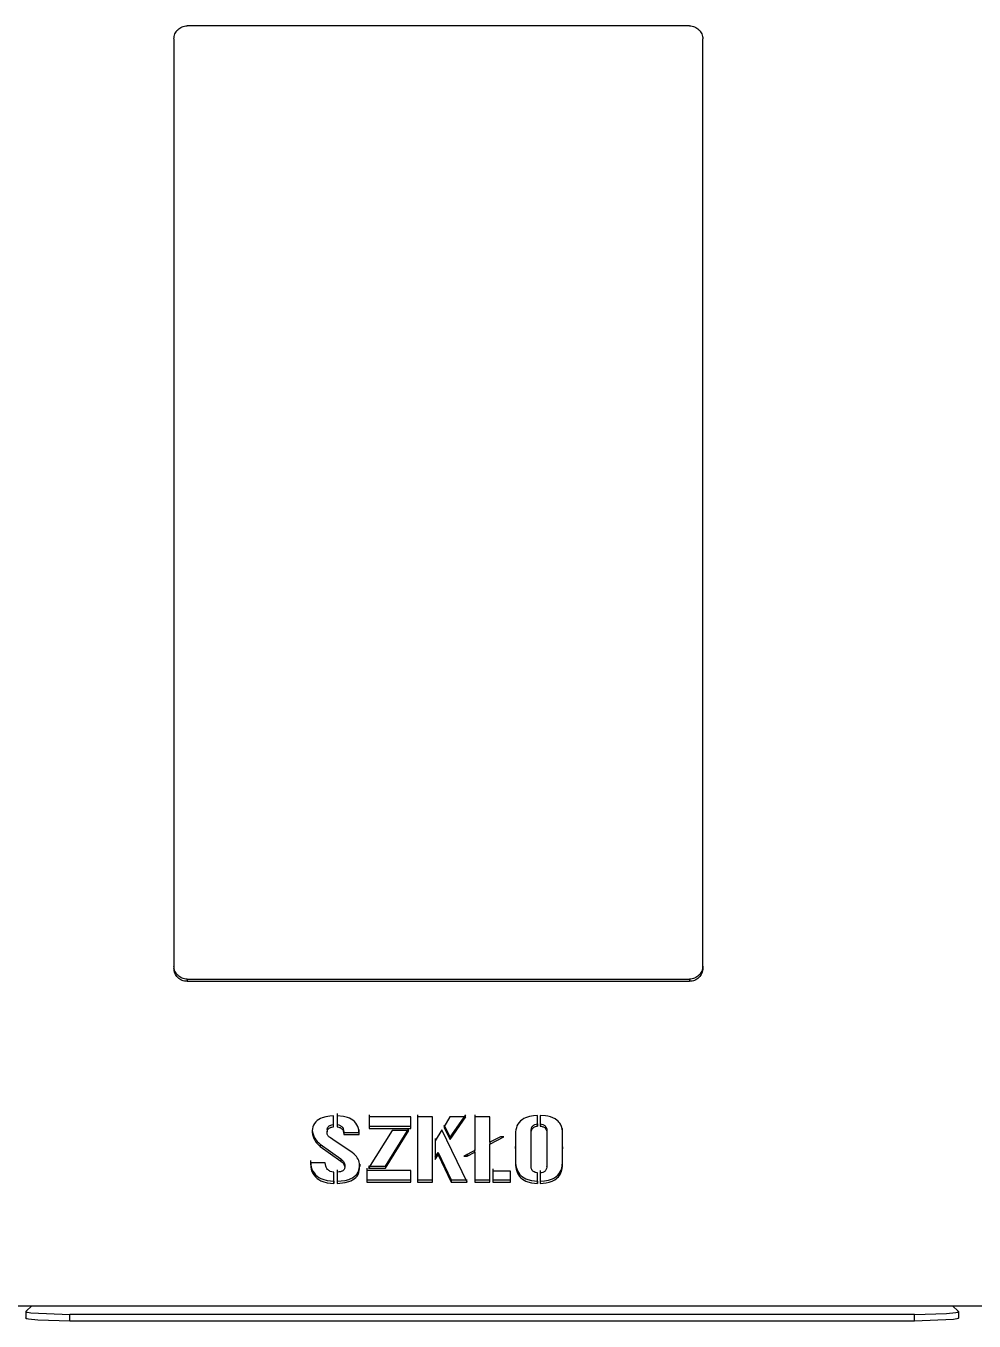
# Model space of a CAD drawing. Header units: millimetres. Extents: x 10366 to 13995, y 24552 to 29685.
# Drawn here: x 12199.4 to 12414.5, y 26546.4 to 26840.3 of the extents above; entities that cross this region are included whole.
import ezdxf

# ---------------------------------------------------------------- set-up
doc = ezdxf.new("R2010")
doc.units = ezdxf.units.MM
doc.header["$LTSCALE"] = 3
doc.layers.add('DomyÅ›lny', color=7, linetype='Continuous')
doc.layers.add('PomaraÅ„czowy', color=30, linetype='Continuous')

msp = doc.modelspace()

# ---------------------------------------------------------------- linework, layer by layer
at = {"layer": 'DomyÅ›lny', "color": 0}
for p, q in [((12264.3, 26589.67), (12264.3, 26589.17)), ((12267.73, 26589.87), (12267.73, 26589.36)), ((12271.51, 26589.2), (12271.51, 26588.7)), ((12314, 26589.03), (12314, 26589.54)), ((12315.46, 26591.13), (12315.46, 26590.62)), ((12316.06, 26591.14), (12316.06, 26590.63)), ((12317.57, 26589.54), (12317.57, 26589.03)), ((12266.15, 26586.53), (12266.15, 26586.02)), ((12295.6, 26588.12), (12295.6, 26587.61)), ((12304.65, 26587.06), (12304.65, 26586.55)), ((12310.46, 26585.52), (12310.46, 26586.02)), ((12321.15, 26585.96), (12321.15, 26585.45)), ((12270.82, 26583.19), (12270.82, 26582.68)), ((12292.93, 26584.62), (12292.93, 26584.12)), ((12299.51, 26584.34), (12299.51, 26583.83)), ((12301.2, 26585.63), (12301.2, 26585.13)), ((12301.2, 26584.73), (12301.2, 26585.24)), ((12271.71, 26581.86), (12271.71, 26581.36)), ((12275.09, 26581.9), (12275.09, 26581.4)), ((12275.1, 26582.03), (12275.1, 26581.52)), ((12280.92, 26581.57), (12280.92, 26581.06)), ((12314, 26581.61), (12314, 26582.12)), ((12269.2, 26578.13), (12269.2, 26577.62)), ((12270.02, 26578.13), (12270.02, 26577.62)), ((12295.84, 26578.44), (12295.84, 26577.93)), ((12315.46, 26578.15), (12315.46, 26577.64)), ((12316.06, 26578.15), (12316.06, 26577.64)), ((12199.39, 26548.6), (12200.69, 26549.84)), ((12199.39, 26547.1), (12199.39, 26548.6)), ((12400.96, 26547.88), (12209.36, 26547.88)), ((12209.36, 26546.38), (12209.36, 26547.88)), ((12400.96, 26546.38), (12400.96, 26547.88)), ((12409.63, 26549.84), (12410.93, 26548.6)), ((12410.96, 26548.55), (12410.96, 26547.06)), ((12400.96, 26546.38), (12209.36, 26546.38))]:
    msp.add_line(p, q, dxfattribs=at)
for points in [[(12199.39, 26548.6, 0), (12199.38, 26548.59, 0), (12199.37, 26548.58, 0), (12199.37, 26548.58, 0), (12199.36, 26548.57, 0), (12199.36, 26548.56, 0), (12199.36, 26548.56, 0), (12199.36, 26548.55, 0), (12199.36, 26548.55, 0), (12199.36, 26548.55, 0), (12199.36, 26548.54, 0), (12199.37, 26548.53, 0), (12199.37, 26548.52, 0), (12199.38, 26548.52, 0), (12199.38, 26548.51, 0), (12199.41, 26548.49, 0), (12199.43, 26548.47, 0), (12199.51, 26548.44, 0), (12199.74, 26548.37, 0), (12200.5, 26548.24, 0), (12209.36, 26547.88, 0)], [(12400.96, 26547.88, 0), (12408.28, 26548.09, 0), (12410.39, 26548.33, 0), (12410.68, 26548.4, 0), (12410.79, 26548.43, 0), (12410.87, 26548.46, 0), (12410.9, 26548.48, 0), (12410.93, 26548.5, 0), (12410.94, 26548.51, 0), (12410.94, 26548.52, 0), (12410.95, 26548.52, 0), (12410.95, 26548.53, 0), (12410.96, 26548.54, 0), (12410.96, 26548.55, 0), (12410.96, 26548.55, 0), (12410.96, 26548.55, 0), (12410.96, 26548.56, 0), (12410.96, 26548.56, 0), (12410.96, 26548.57, 0), (12410.95, 26548.58, 0), (12410.95, 26548.59, 0), (12410.93, 26548.6, 0)], [(12209.36, 26546.38, 0), (12202.04, 26546.6, 0), (12199.93, 26546.83, 0), (12199.64, 26546.9, 0), (12199.53, 26546.93, 0), (12199.45, 26546.97, 0), (12199.42, 26546.98, 0), (12199.39, 26547, 0), (12199.38, 26547.01, 0), (12199.38, 26547.02, 0), (12199.37, 26547.03, 0), (12199.37, 26547.04, 0), (12199.36, 26547.04, 0), (12199.36, 26547.05, 0), (12199.36, 26547.05, 0), (12199.36, 26547.06, 0), (12199.36, 26547.06, 0), (12199.36, 26547.07, 0), (12199.37, 26547.07, 0), (12199.37, 26547.08, 0), (12199.38, 26547.09, 0), (12199.39, 26547.1, 0)], [(12410.93, 26547.1, 0), (12410.94, 26547.1, 0), (12410.95, 26547.09, 0), (12410.95, 26547.08, 0), (12410.96, 26547.07, 0), (12410.96, 26547.07, 0), (12410.96, 26547.06, 0), (12410.96, 26547.06, 0), (12410.96, 26547.05, 0), (12410.96, 26547.05, 0), (12410.96, 26547.04, 0), (12410.95, 26547.04, 0), (12410.95, 26547.03, 0), (12410.94, 26547.02, 0), (12410.94, 26547.01, 0), (12410.92, 26546.99, 0), (12410.89, 26546.98, 0), (12410.81, 26546.94, 0), (12410.58, 26546.87, 0), (12409.82, 26546.74, 0), (12400.96, 26546.38, 0)]]:
    msp.add_polyline3d(points, dxfattribs=at)
at = {"layer": 'PomaraÅ„czowy', "color": 0}
for p, q in [((12349.95, 26840.31), (12235.95, 26840.31)), ((12232.95, 26837.35), (12232.95, 26626.44)), ((12352.95, 26626.44), (12352.95, 26837.35)), ((12232.95, 26626.95), (12232.95, 26626.44)), ((12352.95, 26626.95), (12352.95, 26626.44)), ((12235.95, 26623.99), (12235.95, 26623.49)), ((12235.95, 26623.99), (12349.95, 26623.99)), ((12235.95, 26623.49), (12349.95, 26623.49)), ((12349.95, 26623.99), (12349.95, 26623.49)), ((12269.17, 26590.47), (12269.17, 26592.96)), ((12270.02, 26593.47), (12270.02, 26590.97)), ((12270.02, 26592.96), (12270.02, 26590.46)), ((12277.24, 26593.22), (12277.24, 26590.6)), ((12277.24, 26592.71), (12277.24, 26590.1)), ((12286.71, 26592.71), (12277.24, 26592.71)), ((12286.71, 26590.1), (12286.71, 26592.71)), ((12288.18, 26593.22), (12288.18, 26578.44)), ((12291.65, 26592.71), (12288.18, 26592.71)), ((12288.18, 26592.71), (12288.18, 26577.93)), ((12291.65, 26577.93), (12291.65, 26592.71)), ((12295.57, 26592.71), (12294.21, 26590.42)), ((12299.19, 26592.71), (12295.57, 26592.71)), ((12295.6, 26588.12), (12299.19, 26593.22)), ((12295.6, 26587.61), (12299.19, 26592.71)), ((12301.2, 26593.22), (12301.2, 26585.63)), ((12301.2, 26592.71), (12301.2, 26585.13)), ((12304.65, 26592.71), (12301.2, 26592.71)), ((12304.65, 26586.95), (12304.65, 26592.71)), ((12315.46, 26590.62), (12315.46, 26593.03)), ((12316.06, 26593.04), (12316.06, 26590.63)), ((12271.51, 26589.2), (12274.99, 26589.21)), ((12282.46, 26589.62), (12277.11, 26581.06)), ((12277.24, 26590.6), (12286.71, 26590.6)), ((12277.24, 26590.1), (12286.71, 26590.1)), ((12280.92, 26581.57), (12286.27, 26590.12)), ((12280.92, 26581.06), (12286.27, 26589.62)), ((12286.27, 26589.62), (12282.46, 26589.62)), ((12293.77, 26589.82), (12292.21, 26587.3)), ((12299.52, 26577.93), (12293.77, 26589.82)), ((12294.21, 26590.93), (12295.6, 26588.12)), ((12294.21, 26590.42), (12295.6, 26587.61)), ((12271.51, 26588.7), (12274.99, 26588.71)), ((12292.21, 26587.8), (12292.21, 26583.56)), ((12292.21, 26587.3), (12292.21, 26583.05)), ((12307.01, 26588.2), (12304.65, 26586.95)), ((12304.65, 26586.55), (12307.77, 26588.2)), ((12304.65, 26577.93), (12304.65, 26586.55)), ((12307.77, 26588.2), (12307.01, 26588.2)), ((12292.21, 26583.56), (12292.93, 26584.62)), ((12292.21, 26583.05), (12292.93, 26584.12)), ((12292.93, 26584.62), (12295.84, 26578.44)), ((12292.93, 26584.12), (12295.84, 26577.93)), ((12301.2, 26585.13), (12298.76, 26583.83)), ((12298.76, 26583.83), (12299.51, 26583.83)), ((12299.51, 26583.83), (12301.2, 26584.73)), ((12301.2, 26584.73), (12301.2, 26577.93)), ((12267.27, 26582.31), (12263.95, 26582.31)), ((12269.2, 26577.62), (12269.2, 26580.18)), ((12270.02, 26580.68), (12270.02, 26578.13)), ((12270.02, 26580.17), (12270.02, 26577.62)), ((12276.7, 26581.06), (12276.72, 26578.44)), ((12276.7, 26580.55), (12276.72, 26577.93)), ((12286.71, 26580.55), (12276.7, 26580.55)), ((12277.11, 26581.57), (12280.92, 26581.57)), ((12277.11, 26581.06), (12280.92, 26581.06)), ((12286.71, 26577.93), (12286.71, 26580.55)), ((12305.31, 26580.91), (12305.31, 26578.44)), ((12305.31, 26580.4), (12305.31, 26577.93)), ((12309.31, 26580.4), (12305.31, 26580.4)), ((12309.31, 26577.93), (12309.31, 26580.4)), ((12315.46, 26577.64), (12315.46, 26580.02)), ((12316.06, 26580.52), (12316.06, 26578.15)), ((12316.06, 26580.02), (12316.06, 26577.64)), ((12276.72, 26578.44), (12286.71, 26578.44)), ((12276.72, 26577.93), (12286.71, 26577.93)), ((12288.18, 26578.44), (12291.65, 26578.44)), ((12288.18, 26577.93), (12291.65, 26577.93)), ((12295.84, 26578.44), (12299.52, 26578.44)), ((12295.84, 26577.93), (12299.52, 26577.93)), ((12301.2, 26578.44), (12304.65, 26578.44)), ((12301.2, 26577.93), (12304.65, 26577.93)), ((12305.31, 26578.44), (12309.31, 26578.44)), ((12305.31, 26577.93), (12309.31, 26577.93)), ((11987.76, 26549.84), (12971.76, 26549.84))]:
    msp.add_line(p, q, dxfattribs=at)
for points in [[(12232.95, 26837.35, 0), (12232.97, 26837.64, 0), (12233.01, 26837.93, 0), (12233.08, 26838.21, 0), (12233.18, 26838.49, 0), (12233.31, 26838.75, 0), (12233.46, 26839, 0), (12233.63, 26839.23, 0), (12233.83, 26839.44, 0), (12234.05, 26839.64, 0), (12234.28, 26839.81, 0), (12234.54, 26839.96, 0), (12234.8, 26840.08, 0), (12235.08, 26840.18, 0), (12235.36, 26840.25, 0), (12235.66, 26840.29, 0), (12235.95, 26840.31, 0)], [(12349.95, 26840.31, 0), (12350.24, 26840.3, 0), (12350.53, 26840.25, 0), (12350.82, 26840.18, 0), (12351.1, 26840.09, 0), (12351.36, 26839.96, 0), (12351.61, 26839.81, 0), (12351.85, 26839.64, 0), (12352.07, 26839.45, 0), (12352.27, 26839.23, 0), (12352.45, 26839, 0), (12352.6, 26838.75, 0), (12352.72, 26838.48, 0), (12352.82, 26838.21, 0), (12352.89, 26837.93, 0), (12352.94, 26837.64, 0), (12352.95, 26837.35, 0)], [(12235.95, 26623.99, 0), (12235.66, 26624.01, 0), (12235.37, 26624.05, 0), (12235.08, 26624.12, 0), (12234.81, 26624.22, 0), (12234.54, 26624.34, 0), (12234.29, 26624.49, 0), (12234.05, 26624.66, 0), (12233.83, 26624.86, 0), (12233.63, 26625.07, 0), (12233.46, 26625.31, 0), (12233.31, 26625.56, 0), (12233.18, 26625.82, 0), (12233.08, 26626.09, 0), (12233.01, 26626.37, 0), (12232.97, 26626.66, 0), (12232.95, 26626.95, 0)], [(12235.95, 26623.49, 0), (12235.66, 26623.5, 0), (12235.37, 26623.54, 0), (12235.08, 26623.61, 0), (12234.81, 26623.71, 0), (12234.54, 26623.83, 0), (12234.29, 26623.98, 0), (12234.05, 26624.16, 0), (12233.83, 26624.35, 0), (12233.63, 26624.57, 0), (12233.46, 26624.8, 0), (12233.31, 26625.05, 0), (12233.18, 26625.31, 0), (12233.08, 26625.59, 0), (12233.01, 26625.87, 0), (12232.97, 26626.15, 0), (12232.95, 26626.44, 0)], [(12352.95, 26626.95, 0), (12352.94, 26626.66, 0), (12352.89, 26626.37, 0), (12352.82, 26626.09, 0), (12352.72, 26625.82, 0), (12352.6, 26625.55, 0), (12352.44, 26625.31, 0), (12352.27, 26625.07, 0), (12352.07, 26624.86, 0), (12351.85, 26624.66, 0), (12351.62, 26624.49, 0), (12351.37, 26624.34, 0), (12351.1, 26624.22, 0), (12350.82, 26624.12, 0), (12350.54, 26624.05, 0), (12350.25, 26624.01, 0), (12349.95, 26623.99, 0)], [(12352.95, 26626.44, 0), (12352.94, 26626.15, 0), (12352.89, 26625.86, 0), (12352.82, 26625.58, 0), (12352.72, 26625.31, 0), (12352.6, 26625.05, 0), (12352.44, 26624.8, 0), (12352.27, 26624.57, 0), (12352.07, 26624.35, 0), (12351.85, 26624.16, 0), (12351.62, 26623.98, 0), (12351.37, 26623.84, 0), (12351.1, 26623.71, 0), (12350.82, 26623.61, 0), (12350.54, 26623.54, 0), (12350.25, 26623.5, 0), (12349.95, 26623.49, 0)], [(12269.17, 26592.96, 0), (12268.29, 26592.9, 0), (12267.43, 26592.77, 0), (12266.58, 26592.53, 0), (12266.17, 26592.35, 0), (12265.79, 26592.14, 0), (12265.43, 26591.88, 0), (12265.12, 26591.58, 0), (12264.85, 26591.24, 0), (12264.63, 26590.86, 0), (12264.48, 26590.45, 0), (12264.37, 26590.03, 0), (12264.31, 26589.6, 0), (12264.3, 26589.17, 0)], [(12274.99, 26588.71, 0), (12274.92, 26589.63, 0), (12274.82, 26590.08, 0), (12274.68, 26590.51, 0), (12274.47, 26590.93, 0), (12274.22, 26591.31, 0), (12273.91, 26591.66, 0), (12273.56, 26591.96, 0), (12273.17, 26592.21, 0), (12272.76, 26592.42, 0), (12272.32, 26592.59, 0), (12271.42, 26592.82, 0), (12270.02, 26592.96, 0)], [(12315.46, 26593.03, 0), (12314.54, 26592.96, 0), (12313.63, 26592.81, 0), (12312.75, 26592.53, 0), (12312.33, 26592.33, 0), (12311.93, 26592.09, 0), (12311.58, 26591.8, 0), (12311.26, 26591.47, 0), (12311, 26591.09, 0), (12310.79, 26590.68, 0), (12310.64, 26590.25, 0), (12310.54, 26589.81, 0), (12310.48, 26589.36, 0), (12310.47, 26588.9, 0)], [(12316.06, 26577.64, 0), (12317.44, 26577.77, 0), (12318.12, 26577.92, 0), (12318.77, 26578.14, 0), (12319.39, 26578.46, 0), (12319.68, 26578.65, 0), (12319.94, 26578.87, 0), (12320.18, 26579.12, 0), (12320.4, 26579.39, 0), (12320.58, 26579.68, 0), (12320.74, 26579.99, 0), (12320.87, 26580.3, 0), (12321.04, 26580.97, 0), (12321.13, 26581.64, 0), (12321.15, 26587.11, 0), (12321.12, 26589.41, 0), (12321.03, 26589.98, 0), (12320.87, 26590.54, 0), (12320.63, 26591.06, 0), (12320.48, 26591.3, 0), (12320.31, 26591.53, 0), (12320.12, 26591.75, 0), (12319.9, 26591.94, 0), (12319.43, 26592.28, 0), (12318.92, 26592.54, 0), (12318.37, 26592.74, 0), (12317.8, 26592.88, 0), (12317.23, 26592.97, 0), (12316.06, 26593.04, 0)], [(12264.3, 26589.67, 0), (12264.39, 26589.22, 0), (12264.52, 26588.77, 0), (12264.69, 26588.33, 0), (12264.91, 26587.92, 0), (12265.17, 26587.53, 0), (12265.46, 26587.16, 0), (12265.79, 26586.83, 0), (12266.15, 26586.53, 0)], [(12264.3, 26589.17, 0), (12264.39, 26588.71, 0), (12264.52, 26588.26, 0), (12264.69, 26587.82, 0), (12264.91, 26587.41, 0), (12265.17, 26587.02, 0), (12265.46, 26586.66, 0), (12265.79, 26586.32, 0), (12266.15, 26586.02, 0)], [(12275.09, 26581.4, 0), (12275.09, 26581.75, 0), (12275.05, 26582.11, 0), (12274.98, 26582.45, 0), (12274.87, 26582.79, 0), (12274.72, 26583.12, 0), (12274.54, 26583.43, 0), (12274.34, 26583.72, 0), (12273.85, 26584.24, 0), (12273.29, 26584.69, 0), (12270.93, 26586.32, 0), (12268.98, 26587.62, 0), (12268.49, 26587.94, 0), (12268.25, 26588.1, 0), (12268.13, 26588.18, 0), (12268.02, 26588.28, 0), (12267.92, 26588.39, 0), (12267.84, 26588.51, 0), (12267.78, 26588.65, 0), (12267.74, 26588.78, 0), (12267.71, 26588.93, 0), (12267.71, 26589.07, 0), (12267.71, 26589.22, 0), (12267.73, 26589.36, 0)], [(12267.73, 26589.87, 0), (12267.74, 26589.99, 0), (12267.76, 26590.12, 0), (12267.8, 26590.24, 0), (12267.85, 26590.35, 0), (12267.92, 26590.46, 0), (12268, 26590.55, 0), (12268.1, 26590.64, 0), (12268.2, 26590.71, 0), (12268.31, 26590.77, 0), (12268.55, 26590.87, 0), (12268.79, 26590.93, 0), (12269.17, 26590.98, 0)], [(12267.73, 26589.36, 0), (12267.74, 26589.49, 0), (12267.76, 26589.61, 0), (12267.8, 26589.73, 0), (12267.85, 26589.84, 0), (12267.92, 26589.95, 0), (12268, 26590.04, 0), (12268.1, 26590.13, 0), (12268.2, 26590.2, 0), (12268.31, 26590.26, 0), (12268.55, 26590.36, 0), (12268.79, 26590.42, 0), (12269.17, 26590.47, 0)], [(12270.02, 26590.97, 0), (12270.34, 26590.91, 0), (12270.49, 26590.86, 0), (12270.64, 26590.8, 0), (12270.78, 26590.72, 0), (12270.92, 26590.63, 0), (12271.04, 26590.53, 0), (12271.15, 26590.41, 0), (12271.24, 26590.28, 0), (12271.32, 26590.13, 0), (12271.38, 26589.99, 0), (12271.46, 26589.68, 0), (12271.51, 26589.2, 0)], [(12270.02, 26590.46, 0), (12270.34, 26590.4, 0), (12270.49, 26590.35, 0), (12270.64, 26590.29, 0), (12270.78, 26590.21, 0), (12270.92, 26590.12, 0), (12271.04, 26590.02, 0), (12271.15, 26589.9, 0), (12271.24, 26589.77, 0), (12271.32, 26589.63, 0), (12271.38, 26589.48, 0), (12271.46, 26589.17, 0), (12271.51, 26588.7, 0)], [(12274.99, 26589.21, 0), (12274.96, 26589.87, 0)], [(12310.47, 26589.41, 0), (12310.48, 26582.23, 0), (12310.61, 26581.34, 0), (12310.72, 26580.91, 0), (12310.89, 26580.49, 0), (12311.1, 26580.09, 0), (12311.36, 26579.73, 0), (12311.67, 26579.4, 0), (12312.01, 26579.11, 0), (12312.39, 26578.87, 0), (12312.8, 26578.67, 0), (12313.22, 26578.51, 0), (12314.1, 26578.29, 0), (12315.46, 26578.15, 0)], [(12310.47, 26588.9, 0), (12310.48, 26581.72, 0), (12310.61, 26580.83, 0), (12310.72, 26580.4, 0), (12310.89, 26579.98, 0), (12311.1, 26579.59, 0), (12311.36, 26579.22, 0), (12311.67, 26578.89, 0), (12312.01, 26578.61, 0), (12312.39, 26578.36, 0), (12312.8, 26578.16, 0), (12313.22, 26578, 0), (12314.1, 26577.78, 0), (12315.46, 26577.64, 0)], [(12314, 26582.13, 0), (12314, 26587.04, 0), (12314, 26589.5, 0), (12314.01, 26589.81, 0), (12314.06, 26590.11, 0), (12314.11, 26590.25, 0), (12314.18, 26590.39, 0), (12314.25, 26590.52, 0), (12314.35, 26590.65, 0), (12314.46, 26590.75, 0), (12314.58, 26590.85, 0), (12314.71, 26590.92, 0), (12314.85, 26590.99, 0), (12315.15, 26591.08, 0), (12315.46, 26591.13, 0)], [(12315.46, 26580.02, 0), (12315.07, 26580.08, 0), (12314.89, 26580.14, 0), (12314.71, 26580.22, 0), (12314.54, 26580.32, 0), (12314.4, 26580.44, 0), (12314.27, 26580.59, 0), (12314.17, 26580.76, 0), (12314.1, 26580.93, 0), (12314.04, 26581.12, 0), (12314.01, 26581.31, 0), (12314, 26581.69, 0), (12314, 26584.75, 0), (12314, 26587.81, 0), (12314, 26588.72, 0), (12314, 26589.17, 0), (12314.02, 26589.4, 0), (12314.07, 26589.62, 0), (12314.15, 26589.84, 0), (12314.2, 26589.94, 0), (12314.26, 26590.03, 0), (12314.33, 26590.12, 0), (12314.41, 26590.2, 0), (12314.5, 26590.28, 0), (12314.59, 26590.34, 0), (12314.79, 26590.45, 0), (12315.01, 26590.53, 0), (12315.23, 26590.59, 0), (12315.46, 26590.62, 0)], [(12316.06, 26591.14, 0), (12316.37, 26591.09, 0), (12316.67, 26591.01, 0), (12316.81, 26590.95, 0), (12316.95, 26590.88, 0), (12317.08, 26590.79, 0), (12317.19, 26590.68, 0), (12317.29, 26590.56, 0), (12317.37, 26590.43, 0), (12317.44, 26590.29, 0), (12317.49, 26590.15, 0), (12317.53, 26590, 0), (12317.56, 26589.85, 0), (12317.57, 26589.54, 0)], [(12316.06, 26590.63, 0), (12316.37, 26590.59, 0), (12316.67, 26590.5, 0), (12316.81, 26590.44, 0), (12316.95, 26590.37, 0), (12317.08, 26590.28, 0), (12317.19, 26590.17, 0), (12317.29, 26590.05, 0), (12317.37, 26589.92, 0), (12317.44, 26589.79, 0), (12317.49, 26589.64, 0), (12317.53, 26589.49, 0), (12317.56, 26589.34, 0), (12317.57, 26589.03, 0)], [(12316.06, 26578.15, 0), (12317.01, 26578.22, 0), (12317.96, 26578.38, 0), (12318.42, 26578.51, 0), (12318.86, 26578.69, 0), (12319.29, 26578.9, 0), (12319.69, 26579.17, 0), (12320.05, 26579.48, 0), (12320.36, 26579.84, 0), (12320.61, 26580.24, 0), (12320.82, 26580.67, 0), (12320.96, 26581.12, 0), (12321.06, 26581.58, 0), (12321.14, 26582.52, 0), (12321.1, 26590.06, 0)], [(12317.57, 26589.03, 0), (12317.57, 26584.09, 0), (12317.57, 26581.61, 0), (12317.56, 26581.3, 0), (12317.49, 26581, 0), (12317.44, 26580.85, 0), (12317.37, 26580.72, 0), (12317.29, 26580.59, 0), (12317.19, 26580.47, 0), (12317.08, 26580.36, 0), (12316.95, 26580.27, 0), (12316.82, 26580.2, 0), (12316.67, 26580.14, 0), (12316.37, 26580.06, 0), (12316.06, 26580.02, 0)], [(12317.57, 26589.54, 0), (12317.57, 26585.47, 0), (12317.57, 26583.44, 0), (12317.57, 26582.42, 0), (12317.57, 26581.91, 0), (12317.53, 26581.66, 0), (12317.46, 26581.42, 0)], [(12266.15, 26586.53, 0), (12270.82, 26583.19, 0)], [(12266.15, 26586.02, 0), (12270.82, 26582.68, 0)], [(12270.82, 26583.19, 0), (12271.14, 26582.93, 0), (12271.29, 26582.78, 0), (12271.41, 26582.62, 0), (12271.52, 26582.45, 0), (12271.61, 26582.26, 0), (12271.67, 26582.06, 0), (12271.71, 26581.86, 0)], [(12263.95, 26582.81, 0), (12264.03, 26581.82, 0), (12264.12, 26581.34, 0), (12264.27, 26580.86, 0), (12264.48, 26580.41, 0), (12264.74, 26579.99, 0), (12265.05, 26579.61, 0), (12265.42, 26579.27, 0), (12265.83, 26578.99, 0), (12266.27, 26578.75, 0), (12266.73, 26578.56, 0), (12267.7, 26578.3, 0), (12269.2, 26578.13, 0)], [(12263.95, 26582.31, 0), (12264.03, 26581.32, 0), (12264.12, 26580.83, 0), (12264.27, 26580.36, 0), (12264.48, 26579.9, 0), (12264.74, 26579.48, 0), (12265.05, 26579.1, 0), (12265.42, 26578.76, 0), (12265.83, 26578.48, 0), (12266.27, 26578.24, 0), (12266.73, 26578.05, 0), (12267.7, 26577.79, 0), (12269.2, 26577.62, 0)], [(12269.2, 26580.18, 0), (12268.8, 26580.24, 0), (12268.42, 26580.36, 0), (12268.24, 26580.45, 0), (12268.07, 26580.56, 0), (12267.91, 26580.68, 0), (12267.77, 26580.82, 0), (12267.65, 26580.98, 0), (12267.54, 26581.15, 0), (12267.46, 26581.33, 0), (12267.39, 26581.52, 0), (12267.31, 26581.91, 0), (12267.27, 26582.31, 0)], [(12270.02, 26578.13, 0), (12271.81, 26578.32, 0), (12272.67, 26578.55, 0), (12273.09, 26578.71, 0), (12273.49, 26578.92, 0), (12273.86, 26579.17, 0), (12274.2, 26579.46, 0), (12274.49, 26579.81, 0), (12274.72, 26580.19, 0), (12274.89, 26580.6, 0), (12275.01, 26581.02, 0), (12275.07, 26581.46, 0), (12275.09, 26581.9, 0)], [(12270.02, 26577.62, 0), (12271.81, 26577.81, 0), (12272.67, 26578.04, 0), (12273.09, 26578.21, 0), (12273.49, 26578.41, 0), (12273.86, 26578.66, 0), (12274.2, 26578.96, 0), (12274.49, 26579.3, 0), (12274.72, 26579.68, 0), (12274.89, 26580.09, 0), (12275.01, 26580.52, 0), (12275.07, 26580.95, 0), (12275.09, 26581.4, 0)], [(12271.71, 26581.36, 0), (12271.7, 26581.21, 0), (12271.68, 26581.07, 0), (12271.63, 26580.94, 0), (12271.56, 26580.81, 0), (12271.48, 26580.7, 0), (12271.38, 26580.59, 0), (12271.26, 26580.51, 0), (12271.14, 26580.43, 0), (12271.01, 26580.37, 0), (12270.74, 26580.28, 0), (12270.45, 26580.22, 0), (12270.02, 26580.17, 0)], [(12270.82, 26582.68, 0), (12271.14, 26582.43, 0), (12271.29, 26582.28, 0), (12271.41, 26582.11, 0), (12271.52, 26581.94, 0), (12271.61, 26581.75, 0), (12271.67, 26581.56, 0), (12271.71, 26581.36, 0)]]:
    msp.add_polyline3d(points, dxfattribs=at)

doc.saveas('drawing.dxf')
